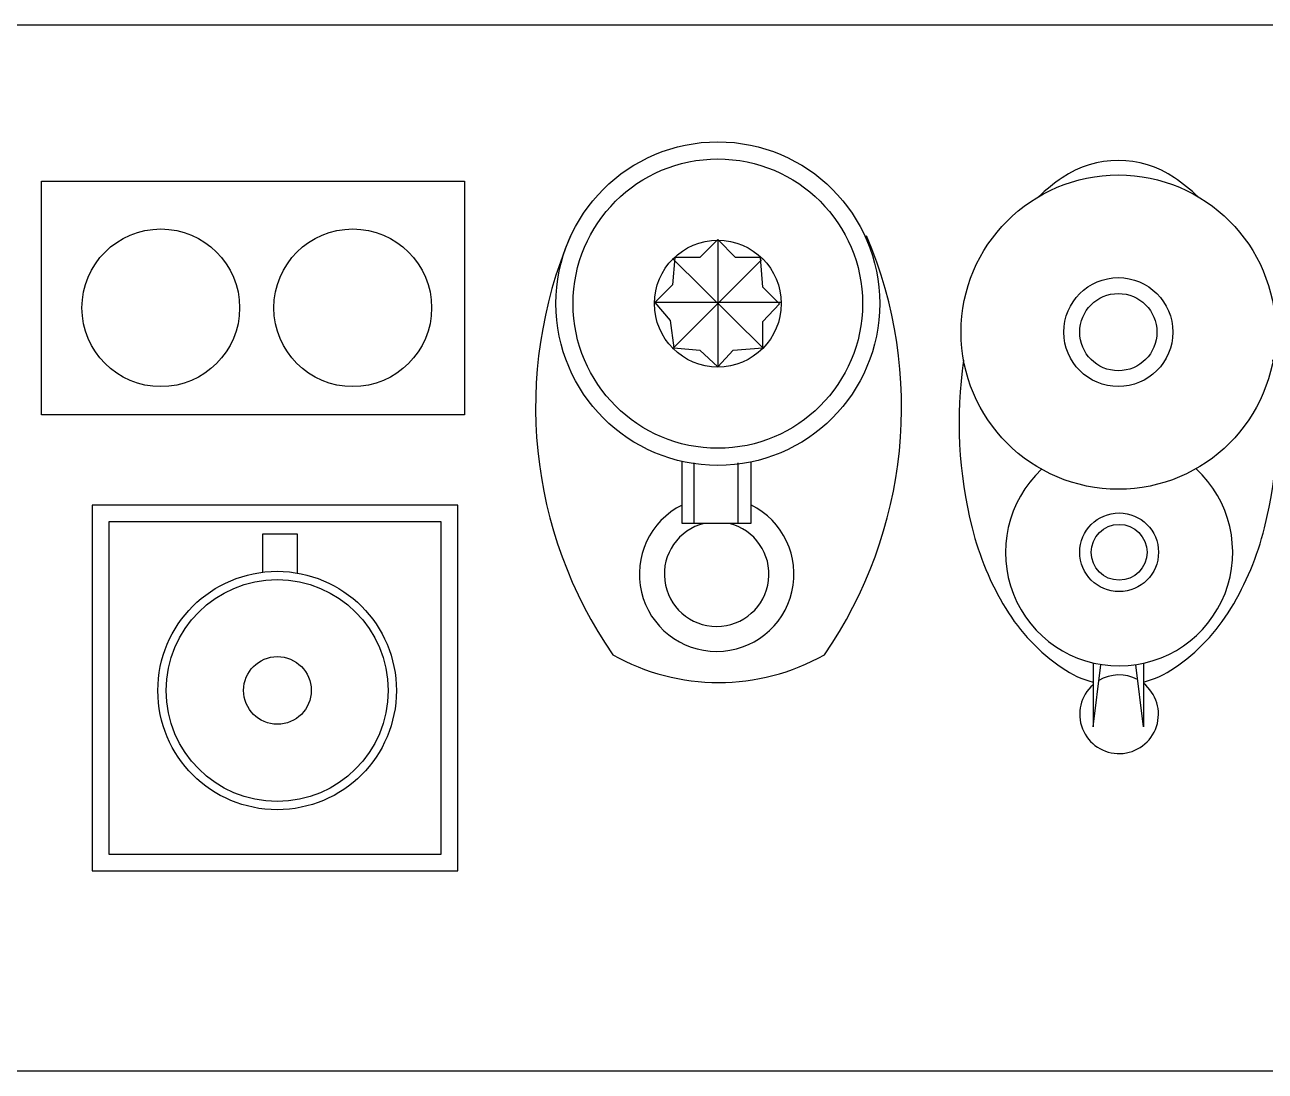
# Model space of a CAD drawing. Header units: inches. Extents: x 17051 to 22421, y 40046 to 42546.
# Drawn here: x 18106 to 18852, y 41916 to 42546 of the extents above; entities that cross this region are included whole.
import ezdxf

# ---------------------------------------------------------------- set-up
doc = ezdxf.new("R2010")
doc.units = ezdxf.units.IN
doc.header["$MEASUREMENT"] = 0
doc.layers.add('freecads.com', color=7, linetype='Continuous')

msp = doc.modelspace()

# ---------------------------------------------------------------- linework, layer by layer
at = {"layer": 'freecads.com', "ltscale": 50}
for p, q in [((17051.39, 42546.31), (21911.43, 42546.31)), ((21911.43, 41916.31), (17051.39, 41916.31))]:
    msp.add_line(p, q, dxfattribs=at)
at = {"layer": 'freecads.com'}
for p, q in [((18115.91, 42452.12), (18370.58, 42452.12)), ((18115.91, 42311.43), (18115.91, 42452.12)), ((18370.58, 42452.12), (18370.58, 42311.43)), ((18522.92, 42416.97), (18512.19, 42406.25)), ((18533.65, 42406.25), (18522.92, 42416.97)), ((18522.92, 42416.26), (18522.92, 42341.2)), ((18497.17, 42406.25), (18495.74, 42389.81)), ((18550.1, 42351.92), (18495.74, 42405.53)), ((18549.38, 42404.82), (18495.74, 42351.21)), ((18512.19, 42406.25), (18497.17, 42406.25)), ((18548.67, 42406.25), (18533.65, 42406.25)), ((18550.1, 42388.38), (18548.67, 42406.25)), ((18495.74, 42389.81), (18485.01, 42379.08)), ((18560.11, 42378.37), (18550.1, 42388.38)), ((18485.01, 42379.08), (18494.31, 42368.36)), ((18560.83, 42379.08), (18485.73, 42379.08)), ((18550.1, 42367.65), (18560.11, 42378.37)), ((18494.31, 42368.36), (18496.46, 42351.92)), ((18550.1, 42351.92), (18550.1, 42367.65)), ((18496.46, 42351.92), (18512.19, 42350.49)), ((18512.19, 42350.49), (18522.92, 42340.48)), ((18522.92, 42340.48), (18532.22, 42350.49)), ((18532.22, 42350.49), (18550.1, 42351.92)), ((18370.58, 42311.43), (18115.91, 42311.43)), ((18501.46, 42246.12), (18501.46, 42283.29)), ((18508.62, 42282.58), (18508.62, 42246.12)), ((18535.08, 42282.58), (18535.08, 42246.12)), ((18542.95, 42283.29), (18542.95, 42246.12)), ((18366.46, 42257), (18146.46, 42257)), ((18146.46, 42257), (18146.46, 42037)), ((18366.46, 42037), (18366.46, 42257)), ((18356.46, 42247), (18156.46, 42247)), ((18156.46, 42247), (18156.46, 42047)), ((18356.46, 42047), (18356.46, 42247)), ((18542.95, 42246.12), (18501.46, 42246.12)), ((18269.97, 42239.68), (18248.97, 42239.68)), ((18248.97, 42239.68), (18248.97, 42216.71)), ((18269.97, 42216.21), (18269.97, 42239.68)), ((18748.82, 42162.05), (18748.82, 42123.57)), ((18779.11, 42162.05), (18779.11, 42123.57)), ((18748.82, 42123.57), (18753.44, 42161.03)), ((18779.11, 42123.57), (18774.49, 42161.03)), ((18156.46, 42047), (18356.46, 42047)), ((18146.46, 42037), (18366.46, 42037))]:
    msp.add_line(p, q, dxfattribs=at)
for centre, radius in [((18523.01, 42378.43), 97.42), ((18523.01, 42378.43), 87.11), ((18764.03, 42361.28), 94.61), ((18187.77, 42375.92), 47.46), ((18303.29, 42375.92), 47.46), ((18523.01, 42378.43), 38.16), ((18764.03, 42361.28), 32.79), ((18764.03, 42361.28), 23.25), ((18764.49, 42228.72), 23.7), ((18764.49, 42228.72), 16.8), ((18257.8, 42145.49), 71.77), ((18257.8, 42145.49), 66.77), ((18257.96, 42145.55), 20.36)]:
    msp.add_circle(centre, radius, dxfattribs=at)
for centre, radius, start, end in [((18764.03, 42404.72), 59.94, 55.66345, 124.33654), ((18796.01, 42357.9), 116.64, 124.33655, 133.27266), ((18732.04, 42357.9), 116.64, 46.72734, 55.66345), ((18676.2, 42316.2), 262.87, 156.9425, 214.58856), ((18370.7, 42316.2), 262.87, 325.41144, 23.0575), ((18927.91, 42306.65), 259.7, 171.66472, 194.09942), ((18600.15, 42306.65), 259.7, 345.90057, 8.33526), ((18764.49, 42228.72), 68.37, 133.0176, 47.38557), ((18522.29, 42215.56), 46.52, 116.59168, 63.64088), ((18522.29, 42215.56), 31.47, 103.77807, 76.22193), ((18847.03, 42286.34), 176.31, 194.09943, 211.23191), ((18681.02, 42286.34), 176.31, 328.76809, 345.90057), ((18796.01, 42255.4), 116.64, 211.23191, 235.66345), ((18732.04, 42255.4), 116.64, 304.33655, 328.76809), ((18523.45, 42280.62), 130.26, 240.74751, 299.25249), ((18764.03, 42208.57), 59.94, 235.66345, 255.29869), ((18764.49, 42131.22), 23.7, 62.11448, 121.06542), ((18764.03, 42208.57), 59.94, 284.57062, 304.33655), ((18764.49, 42131.22), 23.7, 131.41426, 51.93489)]:
    msp.add_arc(centre, radius, start, end, dxfattribs=at)

doc.saveas('drawing.dxf')
